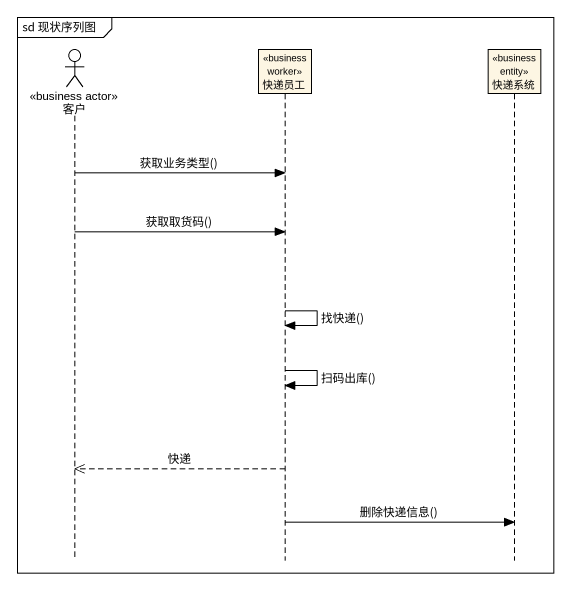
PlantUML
@startuml
mainframe sd 现状序列图
hide footbox
actor 客户 <<business actor>>
participant 快递员工 <<business worker>>
participant 快递系统 <<business entity>>

客户 -> 快递员工 : 获取业务类型()
客户 -> 快递员工 : 获取取货码()
快递员工 -> 快递员工 : 找快递()
快递员工 -> 快递员工 : 扫码出库()
快递员工 -->> 客户 : 快递
快递员工 -> 快递系统 : 删除快递信息()
@enduml
